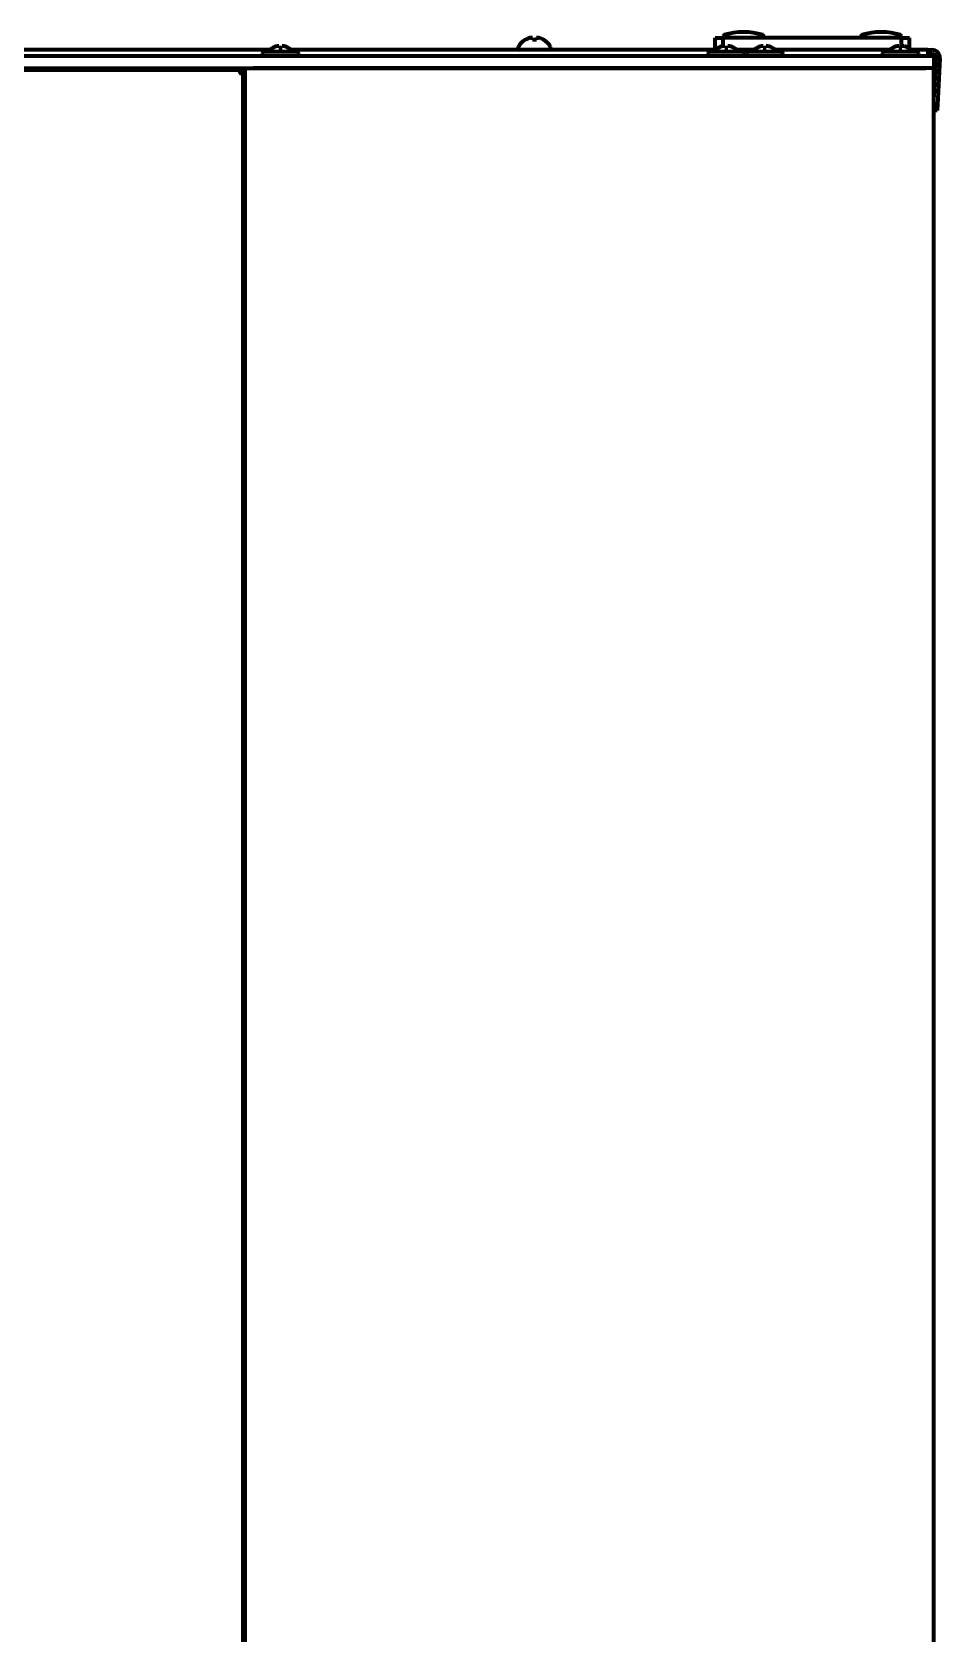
# Model space of a CAD drawing. Header units: inches. Extents: x -3022 to 7311, y 343 to 5680.
# Drawn here: x 3433.3 to 3657.4, y 3532.9 to 3928.2 of the extents above; entities that cross this region are included whole.
import ezdxf

# ---------------------------------------------------------------- set-up
doc = ezdxf.new("R2010")
doc.units = ezdxf.units.IN

msp = doc.modelspace()

# ---------------------------------------------------------------- linework, layer by layer
at = {"linetype": 'Continuous', "lineweight": 70}
for p, q in [((3555.02, 3926.24), (3555.02, 3926.27)), ((3559.62, 3926.27), (3559.62, 3926.24)), ((3601.92, 3923.79), (3601.92, 3926.79)), ((3601.92, 3926.79), (3603.92, 3926.79)), ((3603.92, 3927.17), (3603.92, 3926.79)), ((3647.92, 3926.79), (3603.92, 3926.79)), ((3603.92, 3924.69), (3603.92, 3926.79)), ((3613.92, 3926.79), (3613.92, 3927.17)), ((3637.92, 3927.17), (3637.92, 3926.79)), ((3647.92, 3926.79), (3647.92, 3927.17)), ((3647.92, 3924.28), (3647.92, 3926.79)), ((3647.92, 3926.79), (3649.92, 3926.79)), ((3649.92, 3924.05), (3649.92, 3926.79)), ((2767.92, 3922.3), (3653.92, 3922.3)), ((3492.11, 3923.79), (2929.73, 3923.79)), ((3490.17, 3922.9), (3490.17, 3922.7)), ((3494.67, 3923.3), (3490.57, 3923.3)), ((3492.79, 3924.29), (3492.79, 3924.27)), ((3494.29, 3924.27), (3494.29, 3924.67)), ((3498.77, 3923.3), (3494.67, 3923.3)), ((3495.04, 3924.67), (3495.04, 3924.27)), ((3496.54, 3924.27), (3496.54, 3924.29)), ((3602.11, 3923.79), (3497.22, 3923.79)), ((3499.17, 3922.7), (3499.17, 3922.9)), ((3553.32, 3924.39), (3553.32, 3924.19)), ((3561.32, 3924.19), (3561.32, 3924.39)), ((3600.17, 3922.9), (3600.17, 3922.7)), ((3604.67, 3923.3), (3600.57, 3923.3)), ((3602.79, 3924.29), (3602.79, 3924.27)), ((3604.29, 3924.27), (3604.29, 3924.67)), ((3608.77, 3923.3), (3604.67, 3923.3)), ((3605.04, 3924.67), (3605.04, 3924.27)), ((3606.54, 3924.27), (3606.54, 3924.29)), ((3611.62, 3923.79), (3607.22, 3923.79)), ((3609.17, 3922.7), (3609.17, 3922.9)), ((3609.67, 3922.9), (3609.67, 3922.7)), ((3614.17, 3923.3), (3610.07, 3923.3)), ((3612.29, 3924.29), (3612.29, 3924.27)), ((3613.79, 3924.27), (3613.79, 3924.67)), ((3618.27, 3923.3), (3614.17, 3923.3)), ((3614.54, 3924.67), (3614.54, 3924.27)), ((3616.04, 3924.27), (3616.04, 3924.29)), ((3645.11, 3923.79), (3616.72, 3923.79)), ((3618.67, 3922.7), (3618.67, 3922.9)), ((3643.17, 3922.9), (3643.17, 3922.7)), ((3647.67, 3923.3), (3643.57, 3923.3)), ((3645.79, 3924.29), (3645.79, 3924.27)), ((3647.29, 3924.27), (3647.29, 3924.67)), ((3651.77, 3923.3), (3647.67, 3923.3)), ((3648.04, 3924.67), (3648.04, 3924.27)), ((3649.54, 3924.27), (3649.54, 3924.29)), ((3654.42, 3923.79), (3650.21, 3923.79)), ((3652.17, 3922.7), (3652.17, 3922.9)), ((3653.92, 3922.3), (3655.92, 3922.3)), ((3654.42, 3923.79), (3655.42, 3923.79)), ((3654.42, 3923.79), (3654.42, 3922.3)), ((3654.42, 3922.79), (3655.42, 3922.79)), ((3655.92, 3922.3), (3655.92, 3919.3)), ((3656.42, 3921.74), (3655.92, 3912.22)), ((2767.92, 3919.3), (3653.92, 3919.3)), ((3485.42, 3918.8), (2936.42, 3918.8)), ((3449.92, 3919.3), (3449.92, 3918.8)), ((3485.42, 3918.8), (3484.42, 3917.8)), ((3484.92, 3919.3), (3484.92, 3918.8)), ((3485.42, 2469.4), (3485.42, 3918.8)), ((3485.92, 2469.31), (3485.92, 3919.3)), ((3653.92, 3919.3), (3487.92, 3919.3)), ((3655.92, 3919.3), (3653.92, 3919.3)), ((3655.92, 3919.3), (3653.92, 3919.3)), ((3655.92, 2271.3), (3655.92, 3919.3)), ((3657.42, 3921.69), (3656.9, 3911.79)), ((3656.9, 3911.79), (3656.74, 3908.79)), ((3656.74, 3908.79), (3655.92, 3908.83)), ((3485.92, 3887.29), (3485.41, 3887.29)), ((3485.92, 3887.8), (3485.42, 3887.8)), ((3485.92, 3847.29), (3485.41, 3847.29)), ((3485.92, 3846.8), (3485.42, 3846.8))]:
    msp.add_line(p, q, dxfattribs=at)
for centre, radius, start, end in [((3557.52, 3922.17), 4.8, 121.3727, 149.6988), ((3557.12, 3922.17), 4.8, 30.3012, 58.6273), ((3604.22, 3927.17), 0.3, 107.3908, 180), ((3608.92, 3912.17), 16.03, 72.6092, 107.3908), ((3613.62, 3927.17), 0.3, 0, 72.6092), ((3638.22, 3927.17), 0.3, 107.3908, 180), ((3642.92, 3912.17), 16.03, 72.6092, 107.3908), ((3647.62, 3927.17), 0.3, 0, 72.6092), ((3490.57, 3922.9), 0.4, 90, 180), ((3490.57, 3922.7), 0.4, 180, 270), ((3494.67, 3921.05), 3.75, 120, 143.1301), ((3494.67, 3921.05), 3.73, 103.5627, 120.1668), ((3494.67, 3921.05), 3.25, 83.3693, 96.6307), ((3494.67, 3921.05), 3.73, 59.8332, 76.4373), ((3494.67, 3921.05), 3.75, 36.8699, 60), ((3498.77, 3922.9), 0.4, 0, 90), ((3498.77, 3922.7), 0.4, 270, 0), ((3553.72, 3924.39), 0.4, 149.6988, 180), ((3553.72, 3924.19), 0.4, 180, 270), ((3560.92, 3924.19), 0.4, 270, 0), ((3560.92, 3924.39), 0.4, 0, 30.3012), ((3600.57, 3922.9), 0.4, 90, 180), ((3600.57, 3922.7), 0.4, 180, 270), ((3604.67, 3921.05), 3.75, 120, 143.1301), ((3604.67, 3921.05), 3.73, 103.5627, 120.1668), ((3604.67, 3921.05), 3.25, 83.3693, 96.6307), ((3604.67, 3921.05), 3.73, 59.8332, 76.4373), ((3604.67, 3921.05), 3.75, 36.8699, 60), ((3608.77, 3922.9), 0.4, 0, 90), ((3608.77, 3922.7), 0.4, 270, 0), ((3610.07, 3922.9), 0.4, 90, 180), ((3610.07, 3922.7), 0.4, 180, 270), ((3614.17, 3921.05), 3.75, 120, 143.1301), ((3614.17, 3921.05), 3.73, 103.5627, 120.1668), ((3614.17, 3921.05), 3.25, 83.3693, 96.6307), ((3614.17, 3921.05), 3.73, 59.8332, 76.4373), ((3614.17, 3921.05), 3.75, 36.8699, 60), ((3618.27, 3922.9), 0.4, 0, 90), ((3618.27, 3922.7), 0.4, 270, 0), ((3643.57, 3922.9), 0.4, 90, 180), ((3643.57, 3922.7), 0.4, 180, 270), ((3647.67, 3921.05), 3.75, 120, 143.1301), ((3647.67, 3921.05), 3.73, 103.5627, 120.1668), ((3647.67, 3921.05), 3.25, 83.3693, 96.6307), ((3647.67, 3921.05), 3.73, 59.8332, 76.4373), ((3647.67, 3921.05), 3.75, 36.8699, 60), ((3651.77, 3922.9), 0.4, 0, 90), ((3651.77, 3922.7), 0.4, 270, 0), ((3653.92, 3920.69), 2, 53.3019, 75.5208), ((3655.42, 3921.79), 2, 357, 90), ((3655.42, 3921.79), 1, 357, 90), ((3485.42, 3886.79), 1, 60.0005, 90)]:
    msp.add_arc(centre, radius, start, end, dxfattribs=at)
for centre, major_axis, start_param, end_param in [((3494.04, 3921.05), (0, -3.64), 3.044426, 3.23876), ((3495.29, 3921.05), (0, 3.64), 6.186018, 6.380352), ((3604.04, 3921.05), (0, -3.64), 3.044426, 3.23876), ((3605.29, 3921.05), (0, 3.64), 6.186018, 6.380352), ((3613.54, 3921.05), (0, -3.64), 3.044426, 3.23876), ((3614.79, 3921.05), (0, 3.64), 6.186018, 6.380352), ((3647.04, 3921.05), (0, -3.64), 3.044426, 3.23876), ((3648.29, 3921.05), (0, 3.64), 6.186018, 6.380352)]:
    msp.add_ellipse(centre, major_axis=major_axis, ratio=0.707107, start_param=start_param, end_param=end_param, dxfattribs=at)
for points in [[(3556.32, 3926.79), (3556.26, 3926.77), (3556.16, 3926.74), (3555.99, 3926.69), (3555.84, 3926.64), (3555.68, 3926.58), (3555.53, 3926.51), (3555.37, 3926.43), (3555.21, 3926.35), (3555.08, 3926.28), (3555.02, 3926.24)], [(3556.82, 3926.79), (3556.79, 3926.79), (3556.74, 3926.8), (3556.67, 3926.8), (3556.6, 3926.8), (3556.53, 3926.8), (3556.46, 3926.8), (3556.39, 3926.8), (3556.34, 3926.79), (3556.32, 3926.79)], [(3557.82, 3926.24), (3557.65, 3926.26), (3557.32, 3926.28), (3556.98, 3926.26), (3556.82, 3926.24)], [(3558.32, 3926.79), (3558.29, 3926.79), (3558.25, 3926.8), (3558.18, 3926.8), (3558.1, 3926.8), (3558.03, 3926.8), (3557.96, 3926.8), (3557.89, 3926.8), (3557.84, 3926.79), (3557.82, 3926.79)], [(3557.82, 3926.79), (3557.82, 3926.77), (3557.82, 3926.74), (3557.82, 3926.69), (3557.82, 3926.64), (3557.82, 3926.58), (3557.82, 3926.51), (3557.82, 3926.43), (3557.82, 3926.35), (3557.82, 3926.28), (3557.82, 3926.24)]]:
    msp.add_open_spline(points, degree=3, dxfattribs=at)
for points in [[(3556.82, 3926.24), (3556.82, 3926.36), (3556.82, 3926.47), (3556.82, 3926.61), (3556.82, 3926.65), (3556.82, 3926.72), (3556.82, 3926.76), (3556.82, 3926.79)], [(3559.62, 3926.24), (3559.42, 3926.36), (3559.21, 3926.47), (3558.88, 3926.61), (3558.77, 3926.65), (3558.55, 3926.72), (3558.43, 3926.76), (3558.32, 3926.79)]]:
    msp.add_open_spline(points, degree=3, knots=[0, 0, 0, 0, 0.5, 0.5, 0.75, 0.75, 1, 1, 1, 1], dxfattribs=at)

doc.saveas('drawing.dxf')
